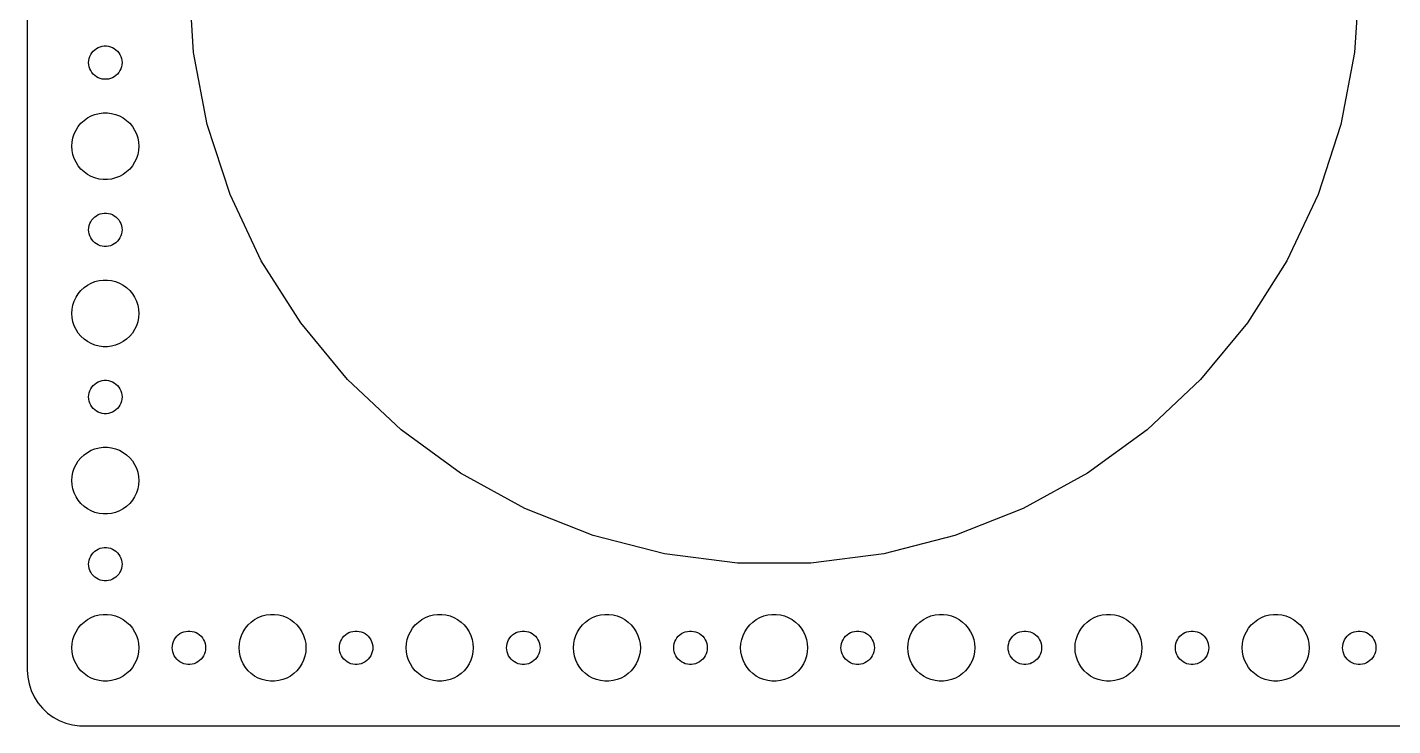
# Model space of a CAD drawing. Header units: metres. Extents: x -232 to 232, y -67 to 67.
# Drawn here: x -232 to -109.5, y -67 to -4.3 of the extents above; entities that cross this region are included whole.
import ezdxf

# ---------------------------------------------------------------- set-up
doc = ezdxf.new("R2010")
doc.units = ezdxf.units.M

msp = doc.modelspace()

# ---------------------------------------------------------------- linework, layer by layer
for p, q in [((-232, 62), (-232, -62)), ((-217.086, -6.57999), (-217.5, 0)), ((-112.5, 0), (-112.914, -6.57999)), ((-225.639, -6.14275), (-225.464, -6.07341)), ((-225.464, -6.07341), (-225.281, -6.02657)), ((-225.281, -6.02657), (-225.094, -6.00294)), ((-225.094, -6.00294), (-224.906, -6.00294)), ((-224.906, -6.00294), (-224.719, -6.02657)), ((-224.719, -6.02657), (-224.536, -6.07341)), ((-224.536, -6.07341), (-224.361, -6.14275)), ((-226.5, -7.5), (-226.488, -7.312)), ((-226.488, -7.312), (-226.453, -7.12695)), ((-226.453, -7.12695), (-226.395, -6.9478)), ((-226.395, -6.9478), (-226.314, -6.77736)), ((-226.314, -6.77736), (-226.214, -6.61832)), ((-226.214, -6.61832), (-226.093, -6.47318)), ((-226.093, -6.47318), (-225.956, -6.34422)), ((-225.956, -6.34422), (-225.804, -6.23351)), ((-225.804, -6.23351), (-225.639, -6.14275)), ((-224.361, -6.14275), (-224.196, -6.23351)), ((-224.196, -6.23351), (-224.044, -6.34422)), ((-224.044, -6.34422), (-223.907, -6.47318)), ((-223.907, -6.47318), (-223.786, -6.61832)), ((-223.786, -6.61832), (-223.686, -6.77736)), ((-223.686, -6.77736), (-223.605, -6.9478)), ((-223.605, -6.9478), (-223.547, -7.12695)), ((-223.547, -7.12695), (-223.512, -7.312)), ((-223.512, -7.312), (-223.5, -7.5)), ((-215.851, -13.0562), (-217.086, -6.57999)), ((-112.914, -6.57999), (-114.149, -13.0562)), ((-226.488, -7.68799), (-226.5, -7.5)), ((-226.453, -7.87303), (-226.488, -7.68799)), ((-226.395, -8.05219), (-226.453, -7.87303)), ((-226.314, -8.22263), (-226.395, -8.05219)), ((-226.214, -8.38167), (-226.314, -8.22263)), ((-226.093, -8.52681), (-226.214, -8.38167)), ((-225.956, -8.65576), (-226.093, -8.52681)), ((-223.907, -8.52681), (-224.044, -8.65576)), ((-223.786, -8.38167), (-223.907, -8.52681)), ((-223.686, -8.22263), (-223.786, -8.38167)), ((-223.605, -8.05219), (-223.686, -8.22263)), ((-223.547, -7.87303), (-223.605, -8.05219)), ((-223.512, -7.68799), (-223.547, -7.87303)), ((-223.5, -7.5), (-223.512, -7.68799)), ((-225.804, -8.76648), (-225.956, -8.65576)), ((-225.639, -8.85724), (-225.804, -8.76648)), ((-225.464, -8.92657), (-225.639, -8.85724)), ((-225.281, -8.97342), (-225.464, -8.92657)), ((-225.094, -8.99704), (-225.281, -8.97342)), ((-224.906, -8.99704), (-225.094, -8.99704)), ((-224.719, -8.97342), (-224.906, -8.99704)), ((-224.536, -8.92657), (-224.719, -8.97342)), ((-224.361, -8.85724), (-224.536, -8.92657)), ((-224.196, -8.76648), (-224.361, -8.85724)), ((-224.044, -8.65576), (-224.196, -8.76648)), ((-226.277, -12.2855), (-225.927, -12.1468)), ((-225.927, -12.1468), (-225.562, -12.0531)), ((-225.562, -12.0531), (-225.188, -12.0059)), ((-225.188, -12.0059), (-224.812, -12.0059)), ((-224.812, -12.0059), (-224.438, -12.0531)), ((-224.438, -12.0531), (-224.073, -12.1468)), ((-224.073, -12.1468), (-223.723, -12.2855)), ((-227.629, -13.5547), (-227.427, -13.2366)), ((-227.427, -13.2366), (-227.187, -12.9464)), ((-227.187, -12.9464), (-226.912, -12.6884)), ((-226.912, -12.6884), (-226.607, -12.467)), ((-226.607, -12.467), (-226.277, -12.2855)), ((-223.723, -12.2855), (-223.393, -12.467)), ((-223.393, -12.467), (-223.088, -12.6884)), ((-223.088, -12.6884), (-222.813, -12.9464)), ((-222.813, -12.9464), (-222.573, -13.2366)), ((-222.573, -13.2366), (-222.371, -13.5547)), ((-213.813, -19.3265), (-215.851, -13.0562)), ((-114.149, -13.0562), (-116.187, -19.3265)), ((-228, -15), (-227.976, -14.624)), ((-227.976, -14.624), (-227.906, -14.2539)), ((-227.906, -14.2539), (-227.789, -13.8956)), ((-227.789, -13.8956), (-227.629, -13.5547)), ((-222.371, -13.5547), (-222.211, -13.8956)), ((-222.211, -13.8956), (-222.094, -14.2539)), ((-222.094, -14.2539), (-222.024, -14.624)), ((-222.024, -14.624), (-222, -15)), ((-227.976, -15.376), (-228, -15)), ((-227.906, -15.7461), (-227.976, -15.376)), ((-227.789, -16.1044), (-227.906, -15.7461)), ((-222.094, -15.7461), (-222.211, -16.1044)), ((-222.024, -15.376), (-222.094, -15.7461)), ((-222, -15), (-222.024, -15.376)), ((-227.629, -16.4453), (-227.789, -16.1044)), ((-227.427, -16.7634), (-227.629, -16.4453)), ((-227.187, -17.0536), (-227.427, -16.7634)), ((-226.912, -17.3115), (-227.187, -17.0536)), ((-222.813, -17.0536), (-223.088, -17.3115)), ((-222.573, -16.7634), (-222.813, -17.0536)), ((-222.371, -16.4453), (-222.573, -16.7634)), ((-222.211, -16.1044), (-222.371, -16.4453)), ((-226.607, -17.533), (-226.912, -17.3115)), ((-226.277, -17.7145), (-226.607, -17.533)), ((-225.927, -17.8532), (-226.277, -17.7145)), ((-225.562, -17.9469), (-225.927, -17.8532)), ((-225.188, -17.9941), (-225.562, -17.9469)), ((-224.812, -17.9941), (-225.188, -17.9941)), ((-224.438, -17.9469), (-224.812, -17.9941)), ((-224.073, -17.8532), (-224.438, -17.9469)), ((-223.723, -17.7145), (-224.073, -17.8532)), ((-223.393, -17.533), (-223.723, -17.7145)), ((-223.088, -17.3115), (-223.393, -17.533)), ((-211.006, -25.2921), (-213.813, -19.3265)), ((-116.187, -19.3265), (-118.994, -25.2921)), ((-226.453, -22.127), (-226.395, -21.9478)), ((-226.395, -21.9478), (-226.314, -21.7774)), ((-226.314, -21.7774), (-226.214, -21.6183)), ((-226.214, -21.6183), (-226.093, -21.4732)), ((-226.093, -21.4732), (-225.956, -21.3442)), ((-225.956, -21.3442), (-225.804, -21.2335)), ((-225.804, -21.2335), (-225.639, -21.1427)), ((-225.639, -21.1427), (-225.464, -21.0734)), ((-225.464, -21.0734), (-225.281, -21.0266)), ((-225.281, -21.0266), (-225.094, -21.003)), ((-225.094, -21.003), (-224.906, -21.003)), ((-224.906, -21.003), (-224.719, -21.0266)), ((-224.719, -21.0266), (-224.536, -21.0734)), ((-224.536, -21.0734), (-224.361, -21.1427)), ((-224.361, -21.1427), (-224.196, -21.2335)), ((-224.196, -21.2335), (-224.044, -21.3442)), ((-224.044, -21.3442), (-223.907, -21.4732)), ((-223.907, -21.4732), (-223.786, -21.6183)), ((-223.786, -21.6183), (-223.686, -21.7774)), ((-223.686, -21.7774), (-223.605, -21.9478)), ((-223.605, -21.9478), (-223.547, -22.127)), ((-226.5, -22.5), (-226.488, -22.312)), ((-226.488, -22.688), (-226.5, -22.5)), ((-226.488, -22.312), (-226.453, -22.127)), ((-226.453, -22.873), (-226.488, -22.688)), ((-226.395, -23.0522), (-226.453, -22.873)), ((-226.314, -23.2226), (-226.395, -23.0522)), ((-226.214, -23.3817), (-226.314, -23.2226)), ((-223.686, -23.2226), (-223.786, -23.3817)), ((-223.605, -23.0522), (-223.686, -23.2226)), ((-223.547, -22.873), (-223.605, -23.0522)), ((-223.547, -22.127), (-223.512, -22.312)), ((-223.512, -22.688), (-223.547, -22.873)), ((-223.512, -22.312), (-223.5, -22.5)), ((-223.5, -22.5), (-223.512, -22.688)), ((-226.093, -23.5268), (-226.214, -23.3817)), ((-225.956, -23.6558), (-226.093, -23.5268)), ((-225.804, -23.7665), (-225.956, -23.6558)), ((-225.639, -23.8572), (-225.804, -23.7665)), ((-225.464, -23.9266), (-225.639, -23.8572)), ((-225.281, -23.9734), (-225.464, -23.9266)), ((-225.094, -23.997), (-225.281, -23.9734)), ((-224.906, -23.997), (-225.094, -23.997)), ((-224.719, -23.9734), (-224.906, -23.997)), ((-224.536, -23.9266), (-224.719, -23.9734)), ((-224.361, -23.8572), (-224.536, -23.9266)), ((-224.196, -23.7665), (-224.361, -23.8572)), ((-224.044, -23.6558), (-224.196, -23.7665)), ((-223.907, -23.5268), (-224.044, -23.6558)), ((-223.786, -23.3817), (-223.907, -23.5268)), ((-207.473, -30.8587), (-211.006, -25.2921)), ((-118.994, -25.2921), (-122.527, -30.8587)), ((-227.427, -28.2366), (-227.187, -27.9464)), ((-227.187, -27.9464), (-226.912, -27.6884)), ((-226.912, -27.6884), (-226.607, -27.467)), ((-226.607, -27.467), (-226.277, -27.2855)), ((-226.277, -27.2855), (-225.927, -27.1468)), ((-225.927, -27.1468), (-225.562, -27.0531)), ((-225.562, -27.0531), (-225.188, -27.0059)), ((-225.188, -27.0059), (-224.812, -27.0059)), ((-224.812, -27.0059), (-224.438, -27.0531)), ((-224.438, -27.0531), (-224.073, -27.1468)), ((-224.073, -27.1468), (-223.723, -27.2855)), ((-223.723, -27.2855), (-223.393, -27.467)), ((-223.393, -27.467), (-223.088, -27.6884)), ((-223.088, -27.6884), (-222.813, -27.9464)), ((-222.813, -27.9464), (-222.573, -28.2366)), ((-227.976, -29.624), (-227.906, -29.2539)), ((-227.906, -29.2539), (-227.789, -28.8956)), ((-227.789, -28.8956), (-227.629, -28.5547)), ((-227.629, -28.5547), (-227.427, -28.2366)), ((-222.573, -28.2366), (-222.371, -28.5547)), ((-222.371, -28.5547), (-222.211, -28.8956)), ((-222.211, -28.8956), (-222.094, -29.2539)), ((-222.094, -29.2539), (-222.024, -29.624)), ((-228, -30), (-227.976, -29.624)), ((-227.976, -30.376), (-228, -30)), ((-227.906, -30.7461), (-227.976, -30.376)), ((-222.024, -30.376), (-222.094, -30.7461)), ((-222.024, -29.624), (-222, -30)), ((-222, -30), (-222.024, -30.376)), ((-227.789, -31.1044), (-227.906, -30.7461)), ((-227.629, -31.4453), (-227.789, -31.1044)), ((-227.427, -31.7634), (-227.629, -31.4453)), ((-227.187, -32.0536), (-227.427, -31.7634)), ((-222.573, -31.7634), (-222.813, -32.0536)), ((-222.371, -31.4453), (-222.573, -31.7634)), ((-222.211, -31.1044), (-222.371, -31.4453)), ((-222.094, -30.7461), (-222.211, -31.1044)), ((-203.271, -35.9387), (-207.473, -30.8587)), ((-122.527, -30.8587), (-126.729, -35.9387)), ((-226.912, -32.3115), (-227.187, -32.0536)), ((-226.607, -32.533), (-226.912, -32.3115)), ((-226.277, -32.7145), (-226.607, -32.533)), ((-225.927, -32.8532), (-226.277, -32.7145)), ((-225.562, -32.9469), (-225.927, -32.8532)), ((-225.188, -32.9941), (-225.562, -32.9469)), ((-224.812, -32.9941), (-225.188, -32.9941)), ((-224.438, -32.9469), (-224.812, -32.9941)), ((-224.073, -32.8532), (-224.438, -32.9469)), ((-223.723, -32.7145), (-224.073, -32.8532)), ((-223.393, -32.533), (-223.723, -32.7145)), ((-223.088, -32.3115), (-223.393, -32.533)), ((-222.813, -32.0536), (-223.088, -32.3115)), ((-226.314, -36.7774), (-226.214, -36.6183)), ((-226.214, -36.6183), (-226.093, -36.4732)), ((-226.093, -36.4732), (-225.956, -36.3442)), ((-225.956, -36.3442), (-225.804, -36.2335)), ((-225.804, -36.2335), (-225.639, -36.1428)), ((-225.639, -36.1428), (-225.464, -36.0734)), ((-225.464, -36.0734), (-225.281, -36.0266)), ((-225.281, -36.0266), (-225.094, -36.003)), ((-225.094, -36.003), (-224.906, -36.003)), ((-224.906, -36.003), (-224.719, -36.0266)), ((-224.719, -36.0266), (-224.536, -36.0734)), ((-224.536, -36.0734), (-224.361, -36.1428)), ((-224.361, -36.1428), (-224.196, -36.2335)), ((-224.196, -36.2335), (-224.044, -36.3442)), ((-224.044, -36.3442), (-223.907, -36.4732)), ((-223.907, -36.4732), (-223.786, -36.6183)), ((-223.786, -36.6183), (-223.686, -36.7774)), ((-198.465, -40.4519), (-203.271, -35.9387)), ((-126.729, -35.9387), (-131.535, -40.4519)), ((-226.5, -37.5), (-226.488, -37.312)), ((-226.488, -37.688), (-226.5, -37.5)), ((-226.488, -37.312), (-226.453, -37.127)), ((-226.453, -37.873), (-226.488, -37.688)), ((-226.453, -37.127), (-226.395, -36.9478)), ((-226.395, -38.0522), (-226.453, -37.873)), ((-226.395, -36.9478), (-226.314, -36.7774)), ((-223.686, -36.7774), (-223.605, -36.9478)), ((-223.605, -36.9478), (-223.547, -37.127)), ((-223.547, -37.873), (-223.605, -38.0522)), ((-223.547, -37.127), (-223.512, -37.312)), ((-223.512, -37.688), (-223.547, -37.873)), ((-223.512, -37.312), (-223.5, -37.5)), ((-223.5, -37.5), (-223.512, -37.688)), ((-226.314, -38.2226), (-226.395, -38.0522)), ((-226.214, -38.3817), (-226.314, -38.2226)), ((-226.093, -38.5268), (-226.214, -38.3817)), ((-225.956, -38.6558), (-226.093, -38.5268)), ((-225.804, -38.7665), (-225.956, -38.6558)), ((-225.639, -38.8572), (-225.804, -38.7665)), ((-225.464, -38.9266), (-225.639, -38.8572)), ((-225.281, -38.9734), (-225.464, -38.9266)), ((-225.094, -38.997), (-225.281, -38.9734)), ((-224.906, -38.997), (-225.094, -38.997)), ((-224.719, -38.9734), (-224.906, -38.997)), ((-224.536, -38.9266), (-224.719, -38.9734)), ((-224.361, -38.8572), (-224.536, -38.9266)), ((-224.196, -38.7665), (-224.361, -38.8572)), ((-224.044, -38.6558), (-224.196, -38.7665)), ((-223.907, -38.5268), (-224.044, -38.6558)), ((-223.786, -38.3817), (-223.907, -38.5268)), ((-223.686, -38.2226), (-223.786, -38.3817)), ((-223.605, -38.0522), (-223.686, -38.2226)), ((-193.131, -44.3272), (-198.465, -40.4519)), ((-131.535, -40.4519), (-136.869, -44.3272)), ((-227.187, -42.9464), (-226.912, -42.6885)), ((-226.912, -42.6885), (-226.607, -42.467)), ((-226.607, -42.467), (-226.277, -42.2855)), ((-226.277, -42.2855), (-225.927, -42.1468)), ((-225.927, -42.1468), (-225.562, -42.0531)), ((-225.562, -42.0531), (-225.188, -42.0059)), ((-225.188, -42.0059), (-224.812, -42.0059)), ((-224.812, -42.0059), (-224.438, -42.0531)), ((-224.438, -42.0531), (-224.073, -42.1468)), ((-224.073, -42.1468), (-223.723, -42.2855)), ((-223.723, -42.2855), (-223.393, -42.467)), ((-223.393, -42.467), (-223.088, -42.6885)), ((-223.088, -42.6885), (-222.813, -42.9464)), ((-227.906, -44.2539), (-227.789, -43.8956)), ((-227.789, -43.8956), (-227.629, -43.5547)), ((-227.629, -43.5547), (-227.427, -43.2366)), ((-227.427, -43.2366), (-227.187, -42.9464)), ((-222.813, -42.9464), (-222.573, -43.2366)), ((-222.573, -43.2366), (-222.371, -43.5547)), ((-222.371, -43.5547), (-222.211, -43.8956)), ((-222.211, -43.8956), (-222.094, -44.2539)), ((-228, -45), (-227.976, -44.624)), ((-227.976, -45.376), (-228, -45)), ((-227.976, -44.624), (-227.906, -44.2539)), ((-222.094, -44.2539), (-222.024, -44.624)), ((-222.024, -44.624), (-222, -45)), ((-222, -45), (-222.024, -45.376)), ((-187.353, -47.5034), (-193.131, -44.3272)), ((-136.869, -44.3272), (-142.647, -47.5034)), ((-227.906, -45.7461), (-227.976, -45.376)), ((-227.789, -46.1044), (-227.906, -45.7461)), ((-227.629, -46.4453), (-227.789, -46.1044)), ((-227.427, -46.7634), (-227.629, -46.4453)), ((-222.371, -46.4453), (-222.573, -46.7634)), ((-222.211, -46.1044), (-222.371, -46.4453)), ((-222.094, -45.7461), (-222.211, -46.1044)), ((-222.024, -45.376), (-222.094, -45.7461)), ((-227.187, -47.0536), (-227.427, -46.7634)), ((-226.912, -47.3115), (-227.187, -47.0536)), ((-226.607, -47.533), (-226.912, -47.3115)), ((-226.277, -47.7145), (-226.607, -47.533)), ((-225.927, -47.8532), (-226.277, -47.7145)), ((-223.723, -47.7145), (-224.073, -47.8532)), ((-223.393, -47.533), (-223.723, -47.7145)), ((-223.088, -47.3115), (-223.393, -47.533)), ((-222.813, -47.0536), (-223.088, -47.3115)), ((-222.573, -46.7634), (-222.813, -47.0536)), ((-181.223, -49.9305), (-187.353, -47.5034)), ((-142.647, -47.5034), (-148.777, -49.9305)), ((-225.562, -47.9469), (-225.927, -47.8532)), ((-225.188, -47.9941), (-225.562, -47.9469)), ((-224.812, -47.9941), (-225.188, -47.9941)), ((-224.438, -47.9469), (-224.812, -47.9941)), ((-224.073, -47.8532), (-224.438, -47.9469)), ((-174.838, -51.5701), (-181.223, -49.9305)), ((-148.777, -49.9305), (-155.162, -51.5701)), ((-226.093, -51.4732), (-225.956, -51.3442)), ((-225.956, -51.3442), (-225.804, -51.2335)), ((-225.804, -51.2335), (-225.639, -51.1428)), ((-225.639, -51.1428), (-225.464, -51.0734)), ((-225.464, -51.0734), (-225.281, -51.0266)), ((-225.281, -51.0266), (-225.094, -51.003)), ((-225.094, -51.003), (-224.906, -51.003)), ((-224.906, -51.003), (-224.719, -51.0266)), ((-224.719, -51.0266), (-224.536, -51.0734)), ((-224.536, -51.0734), (-224.361, -51.1428)), ((-224.361, -51.1428), (-224.196, -51.2335)), ((-224.196, -51.2335), (-224.044, -51.3442)), ((-224.044, -51.3442), (-223.907, -51.4732)), ((-226.5, -52.5), (-226.488, -52.312)), ((-226.488, -52.688), (-226.5, -52.5)), ((-226.488, -52.312), (-226.453, -52.127)), ((-226.453, -52.127), (-226.395, -51.9478)), ((-226.395, -51.9478), (-226.314, -51.7774)), ((-226.314, -51.7774), (-226.214, -51.6183)), ((-226.214, -51.6183), (-226.093, -51.4732)), ((-223.907, -51.4732), (-223.786, -51.6183)), ((-223.786, -51.6183), (-223.686, -51.7774)), ((-223.686, -51.7774), (-223.605, -51.9478)), ((-223.605, -51.9478), (-223.547, -52.127)), ((-223.547, -52.127), (-223.512, -52.312)), ((-223.512, -52.312), (-223.5, -52.5)), ((-223.5, -52.5), (-223.512, -52.688)), ((-168.297, -52.3964), (-174.838, -51.5701)), ((-161.703, -52.3964), (-168.297, -52.3964)), ((-155.162, -51.5701), (-161.703, -52.3964)), ((-226.453, -52.873), (-226.488, -52.688)), ((-226.395, -53.0522), (-226.453, -52.873)), ((-226.314, -53.2226), (-226.395, -53.0522)), ((-226.214, -53.3817), (-226.314, -53.2226)), ((-226.093, -53.5268), (-226.214, -53.3817)), ((-225.956, -53.6558), (-226.093, -53.5268)), ((-225.804, -53.7665), (-225.956, -53.6558)), ((-225.639, -53.8572), (-225.804, -53.7665)), ((-225.464, -53.9266), (-225.639, -53.8572)), ((-224.361, -53.8572), (-224.536, -53.9266)), ((-224.196, -53.7665), (-224.361, -53.8572)), ((-224.044, -53.6558), (-224.196, -53.7665)), ((-223.907, -53.5268), (-224.044, -53.6558)), ((-223.786, -53.3817), (-223.907, -53.5268)), ((-223.686, -53.2226), (-223.786, -53.3817)), ((-223.605, -53.0522), (-223.686, -53.2226)), ((-223.547, -52.873), (-223.605, -53.0522)), ((-223.512, -52.688), (-223.547, -52.873)), ((-225.281, -53.9734), (-225.464, -53.9266)), ((-225.094, -53.997), (-225.281, -53.9734)), ((-224.906, -53.997), (-225.094, -53.997)), ((-224.719, -53.9734), (-224.906, -53.997)), ((-224.536, -53.9266), (-224.719, -53.9734)), ((-226.912, -57.6885), (-226.607, -57.467)), ((-226.607, -57.467), (-226.277, -57.2855)), ((-226.277, -57.2855), (-225.927, -57.1468)), ((-225.927, -57.1468), (-225.562, -57.0531)), ((-225.562, -57.0531), (-225.188, -57.0059)), ((-225.188, -57.0059), (-224.812, -57.0059)), ((-224.812, -57.0059), (-224.438, -57.0531)), ((-224.438, -57.0531), (-224.073, -57.1468)), ((-224.073, -57.1468), (-223.723, -57.2855)), ((-223.723, -57.2855), (-223.393, -57.467)), ((-223.393, -57.467), (-223.088, -57.6885)), ((-211.912, -57.6885), (-211.607, -57.467)), ((-211.607, -57.467), (-211.277, -57.2855)), ((-211.277, -57.2855), (-210.927, -57.1468)), ((-210.927, -57.1468), (-210.562, -57.0531)), ((-210.562, -57.0531), (-210.188, -57.0059)), ((-210.188, -57.0059), (-209.812, -57.0059)), ((-209.812, -57.0059), (-209.438, -57.0531)), ((-209.438, -57.0531), (-209.073, -57.1468)), ((-209.073, -57.1468), (-208.723, -57.2855)), ((-208.723, -57.2855), (-208.393, -57.467)), ((-208.393, -57.467), (-208.088, -57.6885)), ((-196.912, -57.6885), (-196.607, -57.467)), ((-196.607, -57.467), (-196.277, -57.2855)), ((-196.277, -57.2855), (-195.927, -57.1468)), ((-195.927, -57.1468), (-195.562, -57.0531)), ((-195.562, -57.0531), (-195.188, -57.0059)), ((-195.188, -57.0059), (-194.812, -57.0059)), ((-194.812, -57.0059), (-194.438, -57.0531)), ((-194.438, -57.0531), (-194.073, -57.1468)), ((-194.073, -57.1468), (-193.723, -57.2855)), ((-193.723, -57.2855), (-193.393, -57.467)), ((-193.393, -57.467), (-193.088, -57.6885)), ((-181.912, -57.6885), (-181.607, -57.467)), ((-181.607, -57.467), (-181.277, -57.2855)), ((-181.277, -57.2855), (-180.927, -57.1468)), ((-180.927, -57.1468), (-180.562, -57.0531)), ((-180.562, -57.0531), (-180.188, -57.0059)), ((-180.188, -57.0059), (-179.812, -57.0059)), ((-179.812, -57.0059), (-179.438, -57.0531)), ((-179.438, -57.0531), (-179.073, -57.1468)), ((-179.073, -57.1468), (-178.723, -57.2855)), ((-178.723, -57.2855), (-178.393, -57.467)), ((-178.393, -57.467), (-178.088, -57.6885)), ((-166.912, -57.6885), (-166.607, -57.467)), ((-166.607, -57.467), (-166.277, -57.2855)), ((-166.277, -57.2855), (-165.927, -57.1468)), ((-165.927, -57.1468), (-165.562, -57.0531)), ((-165.562, -57.0531), (-165.188, -57.0059)), ((-165.188, -57.0059), (-164.812, -57.0059)), ((-164.812, -57.0059), (-164.438, -57.0531)), ((-164.438, -57.0531), (-164.073, -57.1468)), ((-164.073, -57.1468), (-163.723, -57.2855)), ((-163.723, -57.2855), (-163.393, -57.467)), ((-163.393, -57.467), (-163.088, -57.6885)), ((-151.912, -57.6885), (-151.607, -57.467)), ((-151.607, -57.467), (-151.277, -57.2855)), ((-151.277, -57.2855), (-150.927, -57.1468)), ((-150.927, -57.1468), (-150.562, -57.0531)), ((-150.562, -57.0531), (-150.188, -57.0059)), ((-150.188, -57.0059), (-149.812, -57.0059)), ((-149.812, -57.0059), (-149.438, -57.0531)), ((-149.438, -57.0531), (-149.073, -57.1468)), ((-149.073, -57.1468), (-148.723, -57.2855)), ((-148.723, -57.2855), (-148.393, -57.467)), ((-148.393, -57.467), (-148.088, -57.6885)), ((-136.912, -57.6885), (-136.607, -57.467)), ((-136.607, -57.467), (-136.277, -57.2855)), ((-136.277, -57.2855), (-135.927, -57.1468)), ((-135.927, -57.1468), (-135.562, -57.0531)), ((-135.562, -57.0531), (-135.188, -57.0059)), ((-135.188, -57.0059), (-134.812, -57.0059)), ((-134.812, -57.0059), (-134.438, -57.0531)), ((-134.438, -57.0531), (-134.073, -57.1468)), ((-134.073, -57.1468), (-133.723, -57.2855)), ((-133.723, -57.2855), (-133.393, -57.467)), ((-133.393, -57.467), (-133.088, -57.6885)), ((-121.912, -57.6885), (-121.607, -57.467)), ((-121.607, -57.467), (-121.277, -57.2855)), ((-121.277, -57.2855), (-120.927, -57.1468)), ((-120.927, -57.1468), (-120.562, -57.0531)), ((-120.562, -57.0531), (-120.188, -57.0059)), ((-120.188, -57.0059), (-119.812, -57.0059)), ((-119.812, -57.0059), (-119.438, -57.0531)), ((-119.438, -57.0531), (-119.073, -57.1468)), ((-119.073, -57.1468), (-118.723, -57.2855)), ((-118.723, -57.2855), (-118.393, -57.467)), ((-118.393, -57.467), (-118.088, -57.6885)), ((-227.789, -58.8956), (-227.629, -58.5547)), ((-227.629, -58.5547), (-227.427, -58.2366)), ((-227.427, -58.2366), (-227.187, -57.9464)), ((-227.187, -57.9464), (-226.912, -57.6885)), ((-223.088, -57.6885), (-222.813, -57.9464)), ((-222.813, -57.9464), (-222.573, -58.2366)), ((-222.573, -58.2366), (-222.371, -58.5547)), ((-222.371, -58.5547), (-222.211, -58.8956)), ((-218.456, -58.8442), (-218.304, -58.7335)), ((-218.304, -58.7335), (-218.139, -58.6428)), ((-218.139, -58.6428), (-217.964, -58.5734)), ((-217.964, -58.5734), (-217.781, -58.5266)), ((-217.781, -58.5266), (-217.594, -58.503)), ((-217.594, -58.503), (-217.406, -58.503)), ((-217.406, -58.503), (-217.219, -58.5266)), ((-217.219, -58.5266), (-217.036, -58.5734)), ((-217.036, -58.5734), (-216.861, -58.6428)), ((-216.861, -58.6428), (-216.696, -58.7335)), ((-216.696, -58.7335), (-216.544, -58.8442)), ((-212.789, -58.8956), (-212.629, -58.5547)), ((-212.629, -58.5547), (-212.427, -58.2366)), ((-212.427, -58.2366), (-212.187, -57.9464)), ((-212.187, -57.9464), (-211.912, -57.6885)), ((-208.088, -57.6885), (-207.813, -57.9464)), ((-207.813, -57.9464), (-207.573, -58.2366)), ((-207.573, -58.2366), (-207.371, -58.5547)), ((-207.371, -58.5547), (-207.211, -58.8956)), ((-203.456, -58.8442), (-203.304, -58.7335)), ((-203.304, -58.7335), (-203.139, -58.6428)), ((-203.139, -58.6428), (-202.964, -58.5734)), ((-202.964, -58.5734), (-202.781, -58.5266)), ((-202.781, -58.5266), (-202.594, -58.503)), ((-202.594, -58.503), (-202.406, -58.503)), ((-202.406, -58.503), (-202.219, -58.5266)), ((-202.219, -58.5266), (-202.036, -58.5734)), ((-202.036, -58.5734), (-201.861, -58.6428)), ((-201.861, -58.6428), (-201.696, -58.7335)), ((-201.696, -58.7335), (-201.544, -58.8442)), ((-197.789, -58.8956), (-197.629, -58.5547)), ((-197.629, -58.5547), (-197.427, -58.2366)), ((-197.427, -58.2366), (-197.187, -57.9464)), ((-197.187, -57.9464), (-196.912, -57.6885)), ((-193.088, -57.6885), (-192.813, -57.9464)), ((-192.813, -57.9464), (-192.573, -58.2366)), ((-192.573, -58.2366), (-192.371, -58.5547)), ((-192.371, -58.5547), (-192.211, -58.8956)), ((-188.456, -58.8442), (-188.304, -58.7335)), ((-188.304, -58.7335), (-188.139, -58.6428)), ((-188.139, -58.6428), (-187.964, -58.5734)), ((-187.964, -58.5734), (-187.781, -58.5266)), ((-187.781, -58.5266), (-187.594, -58.503)), ((-187.594, -58.503), (-187.406, -58.503)), ((-187.406, -58.503), (-187.219, -58.5266)), ((-187.219, -58.5266), (-187.036, -58.5734)), ((-187.036, -58.5734), (-186.861, -58.6428)), ((-186.861, -58.6428), (-186.696, -58.7335)), ((-186.696, -58.7335), (-186.544, -58.8442)), ((-182.789, -58.8956), (-182.629, -58.5547)), ((-182.629, -58.5547), (-182.427, -58.2366)), ((-182.427, -58.2366), (-182.187, -57.9464)), ((-182.187, -57.9464), (-181.912, -57.6885)), ((-178.088, -57.6885), (-177.813, -57.9464)), ((-177.813, -57.9464), (-177.573, -58.2366)), ((-177.573, -58.2366), (-177.371, -58.5547)), ((-177.371, -58.5547), (-177.211, -58.8956)), ((-173.456, -58.8442), (-173.304, -58.7335)), ((-173.304, -58.7335), (-173.139, -58.6428)), ((-173.139, -58.6428), (-172.964, -58.5734)), ((-172.964, -58.5734), (-172.781, -58.5266)), ((-172.781, -58.5266), (-172.594, -58.503)), ((-172.594, -58.503), (-172.406, -58.503)), ((-172.406, -58.503), (-172.219, -58.5266)), ((-172.219, -58.5266), (-172.036, -58.5734)), ((-172.036, -58.5734), (-171.861, -58.6428)), ((-171.861, -58.6428), (-171.696, -58.7335)), ((-171.696, -58.7335), (-171.544, -58.8442)), ((-167.789, -58.8956), (-167.629, -58.5547)), ((-167.629, -58.5547), (-167.427, -58.2366)), ((-167.427, -58.2366), (-167.187, -57.9464)), ((-167.187, -57.9464), (-166.912, -57.6885)), ((-163.088, -57.6885), (-162.813, -57.9464)), ((-162.813, -57.9464), (-162.573, -58.2366)), ((-162.573, -58.2366), (-162.371, -58.5547)), ((-162.371, -58.5547), (-162.211, -58.8956)), ((-158.456, -58.8442), (-158.304, -58.7335)), ((-158.304, -58.7335), (-158.139, -58.6428)), ((-158.139, -58.6428), (-157.964, -58.5734)), ((-157.964, -58.5734), (-157.781, -58.5266)), ((-157.781, -58.5266), (-157.594, -58.503)), ((-157.594, -58.503), (-157.406, -58.503)), ((-157.406, -58.503), (-157.219, -58.5266)), ((-157.219, -58.5266), (-157.036, -58.5734)), ((-157.036, -58.5734), (-156.861, -58.6428)), ((-156.861, -58.6428), (-156.696, -58.7335)), ((-156.696, -58.7335), (-156.544, -58.8442)), ((-152.789, -58.8956), (-152.629, -58.5547)), ((-152.629, -58.5547), (-152.427, -58.2366)), ((-152.427, -58.2366), (-152.187, -57.9464)), ((-152.187, -57.9464), (-151.912, -57.6885)), ((-148.088, -57.6885), (-147.813, -57.9464)), ((-147.813, -57.9464), (-147.573, -58.2366)), ((-147.573, -58.2366), (-147.371, -58.5547)), ((-147.371, -58.5547), (-147.211, -58.8956)), ((-143.456, -58.8442), (-143.304, -58.7335)), ((-143.304, -58.7335), (-143.139, -58.6428)), ((-143.139, -58.6428), (-142.964, -58.5734)), ((-142.964, -58.5734), (-142.781, -58.5266)), ((-142.781, -58.5266), (-142.594, -58.503)), ((-142.594, -58.503), (-142.406, -58.503)), ((-142.406, -58.503), (-142.219, -58.5266)), ((-142.219, -58.5266), (-142.036, -58.5734)), ((-142.036, -58.5734), (-141.861, -58.6428)), ((-141.861, -58.6428), (-141.696, -58.7335)), ((-141.696, -58.7335), (-141.544, -58.8442)), ((-137.789, -58.8956), (-137.629, -58.5547)), ((-137.629, -58.5547), (-137.427, -58.2366)), ((-137.427, -58.2366), (-137.187, -57.9464)), ((-137.187, -57.9464), (-136.912, -57.6885)), ((-133.088, -57.6885), (-132.813, -57.9464)), ((-132.813, -57.9464), (-132.573, -58.2366)), ((-132.573, -58.2366), (-132.371, -58.5547)), ((-132.371, -58.5547), (-132.211, -58.8956)), ((-128.456, -58.8442), (-128.304, -58.7335)), ((-128.304, -58.7335), (-128.139, -58.6428)), ((-128.139, -58.6428), (-127.964, -58.5734)), ((-127.964, -58.5734), (-127.781, -58.5266)), ((-127.781, -58.5266), (-127.594, -58.503)), ((-127.594, -58.503), (-127.406, -58.503)), ((-127.406, -58.503), (-127.219, -58.5266)), ((-127.219, -58.5266), (-127.036, -58.5734)), ((-127.036, -58.5734), (-126.861, -58.6428)), ((-126.861, -58.6428), (-126.696, -58.7335)), ((-126.696, -58.7335), (-126.544, -58.8442)), ((-122.789, -58.8956), (-122.629, -58.5547)), ((-122.629, -58.5547), (-122.427, -58.2366)), ((-122.427, -58.2366), (-122.187, -57.9464)), ((-122.187, -57.9464), (-121.912, -57.6885)), ((-118.088, -57.6885), (-117.813, -57.9464)), ((-117.813, -57.9464), (-117.573, -58.2366)), ((-117.573, -58.2366), (-117.371, -58.5547)), ((-117.371, -58.5547), (-117.211, -58.8956)), ((-113.456, -58.8442), (-113.304, -58.7335)), ((-113.304, -58.7335), (-113.139, -58.6428)), ((-113.139, -58.6428), (-112.964, -58.5734)), ((-112.964, -58.5734), (-112.781, -58.5266)), ((-112.781, -58.5266), (-112.594, -58.503)), ((-112.594, -58.503), (-112.406, -58.503)), ((-112.406, -58.503), (-112.219, -58.5266)), ((-112.219, -58.5266), (-112.036, -58.5734)), ((-112.036, -58.5734), (-111.861, -58.6428)), ((-111.861, -58.6428), (-111.696, -58.7335)), ((-111.696, -58.7335), (-111.544, -58.8442)), ((-228, -60), (-227.976, -59.624)), ((-227.976, -60.376), (-228, -60)), ((-227.976, -59.624), (-227.906, -59.2539)), ((-227.906, -59.2539), (-227.789, -58.8956)), ((-222.211, -58.8956), (-222.094, -59.2539)), ((-222.094, -59.2539), (-222.024, -59.624)), ((-222.024, -59.624), (-222, -60)), ((-222, -60), (-222.024, -60.376)), ((-219, -60), (-218.988, -59.812)), ((-218.988, -60.188), (-219, -60)), ((-218.988, -59.812), (-218.953, -59.627)), ((-218.953, -59.627), (-218.895, -59.4478)), ((-218.895, -59.4478), (-218.814, -59.2774)), ((-218.814, -59.2774), (-218.714, -59.1183)), ((-218.714, -59.1183), (-218.593, -58.9732)), ((-218.593, -58.9732), (-218.456, -58.8442)), ((-216.544, -58.8442), (-216.407, -58.9732)), ((-216.407, -58.9732), (-216.286, -59.1183)), ((-216.286, -59.1183), (-216.186, -59.2774)), ((-216.186, -59.2774), (-216.105, -59.4478)), ((-216.105, -59.4478), (-216.047, -59.627)), ((-216.047, -59.627), (-216.012, -59.812)), ((-216.012, -59.812), (-216, -60)), ((-216, -60), (-216.012, -60.188)), ((-213, -60), (-212.976, -59.624)), ((-212.976, -60.376), (-213, -60)), ((-212.976, -59.624), (-212.906, -59.2539)), ((-212.906, -59.2539), (-212.789, -58.8956)), ((-207.211, -58.8956), (-207.094, -59.2539)), ((-207.094, -59.2539), (-207.024, -59.624)), ((-207.024, -59.624), (-207, -60)), ((-207, -60), (-207.024, -60.376)), ((-204, -60), (-203.988, -59.812)), ((-203.988, -60.188), (-204, -60)), ((-203.988, -59.812), (-203.953, -59.627)), ((-203.953, -59.627), (-203.895, -59.4478)), ((-203.895, -59.4478), (-203.814, -59.2774)), ((-203.814, -59.2774), (-203.714, -59.1183)), ((-203.714, -59.1183), (-203.593, -58.9732)), ((-203.593, -58.9732), (-203.456, -58.8442)), ((-201.544, -58.8442), (-201.407, -58.9732)), ((-201.407, -58.9732), (-201.286, -59.1183)), ((-201.286, -59.1183), (-201.186, -59.2774)), ((-201.186, -59.2774), (-201.105, -59.4478)), ((-201.105, -59.4478), (-201.047, -59.627)), ((-201.047, -59.627), (-201.012, -59.812)), ((-201.012, -59.812), (-201, -60)), ((-201, -60), (-201.012, -60.188)), ((-198, -60), (-197.976, -59.624)), ((-197.976, -60.376), (-198, -60)), ((-197.976, -59.624), (-197.906, -59.2539)), ((-197.906, -59.2539), (-197.789, -58.8956)), ((-192.211, -58.8956), (-192.094, -59.2539)), ((-192.094, -59.2539), (-192.024, -59.624)), ((-192.024, -59.624), (-192, -60)), ((-192, -60), (-192.024, -60.376)), ((-189, -60), (-188.988, -59.812)), ((-188.988, -60.188), (-189, -60)), ((-188.988, -59.812), (-188.953, -59.627)), ((-188.953, -59.627), (-188.895, -59.4478)), ((-188.895, -59.4478), (-188.814, -59.2774)), ((-188.814, -59.2774), (-188.714, -59.1183)), ((-188.714, -59.1183), (-188.593, -58.9732)), ((-188.593, -58.9732), (-188.456, -58.8442)), ((-186.544, -58.8442), (-186.407, -58.9732)), ((-186.407, -58.9732), (-186.286, -59.1183)), ((-186.286, -59.1183), (-186.186, -59.2774)), ((-186.186, -59.2774), (-186.105, -59.4478)), ((-186.105, -59.4478), (-186.047, -59.627)), ((-186.047, -59.627), (-186.012, -59.812)), ((-186.012, -59.812), (-186, -60)), ((-186, -60), (-186.012, -60.188)), ((-183, -60), (-182.976, -59.624)), ((-182.976, -60.376), (-183, -60)), ((-182.976, -59.624), (-182.906, -59.2539)), ((-182.906, -59.2539), (-182.789, -58.8956)), ((-177.211, -58.8956), (-177.094, -59.2539)), ((-177.094, -59.2539), (-177.024, -59.624)), ((-177.024, -59.624), (-177, -60)), ((-177, -60), (-177.024, -60.376)), ((-174, -60), (-173.988, -59.812)), ((-173.988, -60.188), (-174, -60)), ((-173.988, -59.812), (-173.953, -59.627)), ((-173.953, -59.627), (-173.895, -59.4478)), ((-173.895, -59.4478), (-173.814, -59.2774)), ((-173.814, -59.2774), (-173.714, -59.1183)), ((-173.714, -59.1183), (-173.593, -58.9732)), ((-173.593, -58.9732), (-173.456, -58.8442)), ((-171.544, -58.8442), (-171.407, -58.9732)), ((-171.407, -58.9732), (-171.286, -59.1183)), ((-171.286, -59.1183), (-171.186, -59.2774)), ((-171.186, -59.2774), (-171.105, -59.4478)), ((-171.105, -59.4478), (-171.047, -59.627)), ((-171.047, -59.627), (-171.012, -59.812)), ((-171.012, -59.812), (-171, -60)), ((-171, -60), (-171.012, -60.188)), ((-168, -60), (-167.976, -59.624)), ((-167.976, -60.376), (-168, -60)), ((-167.976, -59.624), (-167.906, -59.2539)), ((-167.906, -59.2539), (-167.789, -58.8956)), ((-162.211, -58.8956), (-162.094, -59.2539)), ((-162.094, -59.2539), (-162.024, -59.624)), ((-162.024, -59.624), (-162, -60)), ((-162, -60), (-162.024, -60.376)), ((-159, -60), (-158.988, -59.812)), ((-158.988, -60.188), (-159, -60)), ((-158.988, -59.812), (-158.953, -59.627)), ((-158.953, -59.627), (-158.895, -59.4478)), ((-158.895, -59.4478), (-158.814, -59.2774)), ((-158.814, -59.2774), (-158.714, -59.1183)), ((-158.714, -59.1183), (-158.593, -58.9732)), ((-158.593, -58.9732), (-158.456, -58.8442)), ((-156.544, -58.8442), (-156.407, -58.9732)), ((-156.407, -58.9732), (-156.286, -59.1183)), ((-156.286, -59.1183), (-156.186, -59.2774)), ((-156.186, -59.2774), (-156.105, -59.4478)), ((-156.105, -59.4478), (-156.047, -59.627)), ((-156.047, -59.627), (-156.012, -59.812)), ((-156.012, -59.812), (-156, -60)), ((-156, -60), (-156.012, -60.188)), ((-153, -60), (-152.976, -59.624)), ((-152.976, -60.376), (-153, -60)), ((-152.976, -59.624), (-152.906, -59.2539)), ((-152.906, -59.2539), (-152.789, -58.8956)), ((-147.211, -58.8956), (-147.094, -59.2539)), ((-147.094, -59.2539), (-147.024, -59.624)), ((-147.024, -59.624), (-147, -60)), ((-147, -60), (-147.024, -60.376)), ((-144, -60), (-143.988, -59.812)), ((-143.988, -60.188), (-144, -60)), ((-143.988, -59.812), (-143.953, -59.627)), ((-143.953, -59.627), (-143.895, -59.4478)), ((-143.895, -59.4478), (-143.814, -59.2774)), ((-143.814, -59.2774), (-143.714, -59.1183)), ((-143.714, -59.1183), (-143.593, -58.9732)), ((-143.593, -58.9732), (-143.456, -58.8442)), ((-141.544, -58.8442), (-141.407, -58.9732)), ((-141.407, -58.9732), (-141.286, -59.1183)), ((-141.286, -59.1183), (-141.186, -59.2774)), ((-141.186, -59.2774), (-141.105, -59.4478)), ((-141.105, -59.4478), (-141.047, -59.627)), ((-141.047, -59.627), (-141.012, -59.812)), ((-141.012, -59.812), (-141, -60)), ((-141, -60), (-141.012, -60.188)), ((-138, -60), (-137.976, -59.624)), ((-137.976, -60.376), (-138, -60)), ((-137.976, -59.624), (-137.906, -59.2539)), ((-137.906, -59.2539), (-137.789, -58.8956)), ((-132.211, -58.8956), (-132.094, -59.2539)), ((-132.094, -59.2539), (-132.024, -59.624)), ((-132.024, -59.624), (-132, -60)), ((-132, -60), (-132.024, -60.376)), ((-129, -60), (-128.988, -59.812)), ((-128.988, -60.188), (-129, -60)), ((-128.988, -59.812), (-128.953, -59.627)), ((-128.953, -59.627), (-128.895, -59.4478)), ((-128.895, -59.4478), (-128.814, -59.2774)), ((-128.814, -59.2774), (-128.714, -59.1183)), ((-128.714, -59.1183), (-128.593, -58.9732)), ((-128.593, -58.9732), (-128.456, -58.8442)), ((-126.544, -58.8442), (-126.407, -58.9732)), ((-126.407, -58.9732), (-126.286, -59.1183)), ((-126.286, -59.1183), (-126.186, -59.2774)), ((-126.186, -59.2774), (-126.105, -59.4478)), ((-126.105, -59.4478), (-126.047, -59.627)), ((-126.047, -59.627), (-126.012, -59.812)), ((-126.012, -59.812), (-126, -60)), ((-126, -60), (-126.012, -60.188)), ((-123, -60), (-122.976, -59.624)), ((-122.976, -60.376), (-123, -60)), ((-122.976, -59.624), (-122.906, -59.2539)), ((-122.906, -59.2539), (-122.789, -58.8956)), ((-117.211, -58.8956), (-117.094, -59.2539)), ((-117.094, -59.2539), (-117.024, -59.624)), ((-117.024, -59.624), (-117, -60)), ((-117, -60), (-117.024, -60.376)), ((-114, -60), (-113.988, -59.812)), ((-113.988, -60.188), (-114, -60)), ((-113.988, -59.812), (-113.953, -59.627)), ((-113.953, -59.627), (-113.895, -59.4478)), ((-113.895, -59.4478), (-113.814, -59.2774)), ((-113.814, -59.2774), (-113.714, -59.1183)), ((-113.714, -59.1183), (-113.593, -58.9732)), ((-113.593, -58.9732), (-113.456, -58.8442)), ((-111.544, -58.8442), (-111.407, -58.9732)), ((-111.407, -58.9732), (-111.286, -59.1183)), ((-111.286, -59.1183), (-111.186, -59.2774)), ((-111.186, -59.2774), (-111.105, -59.4478)), ((-111.105, -59.4478), (-111.047, -59.627)), ((-111.047, -59.627), (-111.012, -59.812)), ((-111.012, -59.812), (-111, -60)), ((-111, -60), (-111.012, -60.188)), ((-227.906, -60.7461), (-227.976, -60.376)), ((-227.789, -61.1044), (-227.906, -60.7461)), ((-227.629, -61.4453), (-227.789, -61.1044)), ((-222.211, -61.1044), (-222.371, -61.4453)), ((-222.094, -60.7461), (-222.211, -61.1044)), ((-222.024, -60.376), (-222.094, -60.7461)), ((-218.953, -60.373), (-218.988, -60.188)), ((-218.895, -60.5522), (-218.953, -60.373)), ((-218.814, -60.7226), (-218.895, -60.5522)), ((-218.714, -60.8817), (-218.814, -60.7226)), ((-218.593, -61.0268), (-218.714, -60.8817)), ((-218.456, -61.1558), (-218.593, -61.0268)), ((-218.304, -61.2665), (-218.456, -61.1558)), ((-216.544, -61.1558), (-216.696, -61.2665)), ((-216.407, -61.0268), (-216.544, -61.1558)), ((-216.286, -60.8817), (-216.407, -61.0268)), ((-216.186, -60.7226), (-216.286, -60.8817)), ((-216.105, -60.5522), (-216.186, -60.7226)), ((-216.047, -60.373), (-216.105, -60.5522)), ((-216.012, -60.188), (-216.047, -60.373)), ((-212.906, -60.7461), (-212.976, -60.376)), ((-212.789, -61.1044), (-212.906, -60.7461)), ((-212.629, -61.4453), (-212.789, -61.1044)), ((-207.211, -61.1044), (-207.371, -61.4453)), ((-207.094, -60.7461), (-207.211, -61.1044)), ((-207.024, -60.376), (-207.094, -60.7461)), ((-203.953, -60.373), (-203.988, -60.188)), ((-203.895, -60.5522), (-203.953, -60.373)), ((-203.814, -60.7226), (-203.895, -60.5522)), ((-203.714, -60.8817), (-203.814, -60.7226)), ((-203.593, -61.0268), (-203.714, -60.8817)), ((-203.456, -61.1558), (-203.593, -61.0268)), ((-203.304, -61.2665), (-203.456, -61.1558)), ((-201.544, -61.1558), (-201.696, -61.2665)), ((-201.407, -61.0268), (-201.544, -61.1558)), ((-201.286, -60.8817), (-201.407, -61.0268)), ((-201.186, -60.7226), (-201.286, -60.8817)), ((-201.105, -60.5522), (-201.186, -60.7226)), ((-201.047, -60.373), (-201.105, -60.5522)), ((-201.012, -60.188), (-201.047, -60.373)), ((-197.906, -60.7461), (-197.976, -60.376)), ((-197.789, -61.1044), (-197.906, -60.7461)), ((-197.629, -61.4453), (-197.789, -61.1044)), ((-192.211, -61.1044), (-192.371, -61.4453)), ((-192.094, -60.7461), (-192.211, -61.1044)), ((-192.024, -60.376), (-192.094, -60.7461)), ((-188.953, -60.373), (-188.988, -60.188)), ((-188.895, -60.5522), (-188.953, -60.373)), ((-188.814, -60.7226), (-188.895, -60.5522)), ((-188.714, -60.8817), (-188.814, -60.7226)), ((-188.593, -61.0268), (-188.714, -60.8817)), ((-188.456, -61.1558), (-188.593, -61.0268)), ((-188.304, -61.2665), (-188.456, -61.1558)), ((-186.544, -61.1558), (-186.696, -61.2665)), ((-186.407, -61.0268), (-186.544, -61.1558)), ((-186.286, -60.8817), (-186.407, -61.0268)), ((-186.186, -60.7226), (-186.286, -60.8817)), ((-186.105, -60.5522), (-186.186, -60.7226)), ((-186.047, -60.373), (-186.105, -60.5522)), ((-186.012, -60.188), (-186.047, -60.373)), ((-182.906, -60.7461), (-182.976, -60.376)), ((-182.789, -61.1044), (-182.906, -60.7461)), ((-182.629, -61.4453), (-182.789, -61.1044)), ((-177.211, -61.1044), (-177.371, -61.4453)), ((-177.094, -60.7461), (-177.211, -61.1044)), ((-177.024, -60.376), (-177.094, -60.7461)), ((-173.953, -60.373), (-173.988, -60.188)), ((-173.895, -60.5522), (-173.953, -60.373)), ((-173.814, -60.7226), (-173.895, -60.5522)), ((-173.714, -60.8817), (-173.814, -60.7226)), ((-173.593, -61.0268), (-173.714, -60.8817)), ((-173.456, -61.1558), (-173.593, -61.0268)), ((-173.304, -61.2665), (-173.456, -61.1558)), ((-171.544, -61.1558), (-171.696, -61.2665)), ((-171.407, -61.0268), (-171.544, -61.1558)), ((-171.286, -60.8817), (-171.407, -61.0268)), ((-171.186, -60.7226), (-171.286, -60.8817)), ((-171.105, -60.5522), (-171.186, -60.7226)), ((-171.047, -60.373), (-171.105, -60.5522)), ((-171.012, -60.188), (-171.047, -60.373)), ((-167.906, -60.7461), (-167.976, -60.376)), ((-167.789, -61.1044), (-167.906, -60.7461)), ((-167.629, -61.4453), (-167.789, -61.1044)), ((-162.211, -61.1044), (-162.371, -61.4453)), ((-162.094, -60.7461), (-162.211, -61.1044)), ((-162.024, -60.376), (-162.094, -60.7461)), ((-158.953, -60.373), (-158.988, -60.188)), ((-158.895, -60.5522), (-158.953, -60.373)), ((-158.814, -60.7226), (-158.895, -60.5522)), ((-158.714, -60.8817), (-158.814, -60.7226)), ((-158.593, -61.0268), (-158.714, -60.8817)), ((-158.456, -61.1558), (-158.593, -61.0268)), ((-158.304, -61.2665), (-158.456, -61.1558)), ((-156.544, -61.1558), (-156.696, -61.2665)), ((-156.407, -61.0268), (-156.544, -61.1558)), ((-156.286, -60.8817), (-156.407, -61.0268)), ((-156.186, -60.7226), (-156.286, -60.8817)), ((-156.105, -60.5522), (-156.186, -60.7226)), ((-156.047, -60.373), (-156.105, -60.5522)), ((-156.012, -60.188), (-156.047, -60.373)), ((-152.906, -60.7461), (-152.976, -60.376)), ((-152.789, -61.1044), (-152.906, -60.7461)), ((-152.629, -61.4453), (-152.789, -61.1044)), ((-147.211, -61.1044), (-147.371, -61.4453)), ((-147.094, -60.7461), (-147.211, -61.1044)), ((-147.024, -60.376), (-147.094, -60.7461)), ((-143.953, -60.373), (-143.988, -60.188)), ((-143.895, -60.5522), (-143.953, -60.373)), ((-143.814, -60.7226), (-143.895, -60.5522)), ((-143.714, -60.8817), (-143.814, -60.7226)), ((-143.593, -61.0268), (-143.714, -60.8817)), ((-143.456, -61.1558), (-143.593, -61.0268)), ((-143.304, -61.2665), (-143.456, -61.1558)), ((-141.544, -61.1558), (-141.696, -61.2665)), ((-141.407, -61.0268), (-141.544, -61.1558)), ((-141.286, -60.8817), (-141.407, -61.0268)), ((-141.186, -60.7226), (-141.286, -60.8817)), ((-141.105, -60.5522), (-141.186, -60.7226)), ((-141.047, -60.373), (-141.105, -60.5522)), ((-141.012, -60.188), (-141.047, -60.373)), ((-137.906, -60.7461), (-137.976, -60.376)), ((-137.789, -61.1044), (-137.906, -60.7461)), ((-137.629, -61.4453), (-137.789, -61.1044)), ((-132.211, -61.1044), (-132.371, -61.4453)), ((-132.094, -60.7461), (-132.211, -61.1044)), ((-132.024, -60.376), (-132.094, -60.7461)), ((-128.953, -60.373), (-128.988, -60.188)), ((-128.895, -60.5522), (-128.953, -60.373)), ((-128.814, -60.7226), (-128.895, -60.5522)), ((-128.714, -60.8817), (-128.814, -60.7226)), ((-128.593, -61.0268), (-128.714, -60.8817)), ((-128.456, -61.1558), (-128.593, -61.0268)), ((-128.304, -61.2665), (-128.456, -61.1558)), ((-126.544, -61.1558), (-126.696, -61.2665)), ((-126.407, -61.0268), (-126.544, -61.1558)), ((-126.286, -60.8817), (-126.407, -61.0268)), ((-126.186, -60.7226), (-126.286, -60.8817)), ((-126.105, -60.5522), (-126.186, -60.7226)), ((-126.047, -60.373), (-126.105, -60.5522)), ((-126.012, -60.188), (-126.047, -60.373)), ((-122.906, -60.7461), (-122.976, -60.376)), ((-122.789, -61.1044), (-122.906, -60.7461)), ((-122.629, -61.4453), (-122.789, -61.1044)), ((-117.211, -61.1044), (-117.371, -61.4453)), ((-117.094, -60.7461), (-117.211, -61.1044)), ((-117.024, -60.376), (-117.094, -60.7461)), ((-113.953, -60.373), (-113.988, -60.188)), ((-113.895, -60.5522), (-113.953, -60.373)), ((-113.814, -60.7226), (-113.895, -60.5522)), ((-113.714, -60.8817), (-113.814, -60.7226)), ((-113.593, -61.0268), (-113.714, -60.8817)), ((-113.456, -61.1558), (-113.593, -61.0268)), ((-113.304, -61.2665), (-113.456, -61.1558)), ((-111.544, -61.1558), (-111.696, -61.2665)), ((-111.407, -61.0268), (-111.544, -61.1558)), ((-111.286, -60.8817), (-111.407, -61.0268)), ((-111.186, -60.7226), (-111.286, -60.8817)), ((-111.105, -60.5522), (-111.186, -60.7226)), ((-111.047, -60.373), (-111.105, -60.5522)), ((-111.012, -60.188), (-111.047, -60.373)), ((-232, -62), (-231.961, -62.6267)), ((-227.427, -61.7634), (-227.629, -61.4453)), ((-227.187, -62.0536), (-227.427, -61.7634)), ((-226.912, -62.3115), (-227.187, -62.0536)), ((-226.607, -62.533), (-226.912, -62.3115)), ((-223.088, -62.3115), (-223.393, -62.533)), ((-222.813, -62.0536), (-223.088, -62.3115)), ((-222.573, -61.7634), (-222.813, -62.0536)), ((-222.371, -61.4453), (-222.573, -61.7634)), ((-218.139, -61.3572), (-218.304, -61.2665)), ((-217.964, -61.4266), (-218.139, -61.3572)), ((-217.781, -61.4734), (-217.964, -61.4266)), ((-217.594, -61.497), (-217.781, -61.4734)), ((-217.406, -61.497), (-217.594, -61.497)), ((-217.219, -61.4734), (-217.406, -61.497)), ((-217.036, -61.4266), (-217.219, -61.4734)), ((-216.861, -61.3572), (-217.036, -61.4266)), ((-216.696, -61.2665), (-216.861, -61.3572)), ((-212.427, -61.7634), (-212.629, -61.4453)), ((-212.187, -62.0536), (-212.427, -61.7634)), ((-211.912, -62.3115), (-212.187, -62.0536)), ((-211.607, -62.533), (-211.912, -62.3115)), ((-208.088, -62.3115), (-208.393, -62.533)), ((-207.813, -62.0536), (-208.088, -62.3115)), ((-207.573, -61.7634), (-207.813, -62.0536)), ((-207.371, -61.4453), (-207.573, -61.7634)), ((-203.139, -61.3572), (-203.304, -61.2665)), ((-202.964, -61.4266), (-203.139, -61.3572)), ((-202.781, -61.4734), (-202.964, -61.4266)), ((-202.594, -61.497), (-202.781, -61.4734)), ((-202.406, -61.497), (-202.594, -61.497)), ((-202.219, -61.4734), (-202.406, -61.497)), ((-202.036, -61.4266), (-202.219, -61.4734)), ((-201.861, -61.3572), (-202.036, -61.4266)), ((-201.696, -61.2665), (-201.861, -61.3572)), ((-197.427, -61.7634), (-197.629, -61.4453)), ((-197.187, -62.0536), (-197.427, -61.7634)), ((-196.912, -62.3115), (-197.187, -62.0536)), ((-196.607, -62.533), (-196.912, -62.3115)), ((-193.088, -62.3115), (-193.393, -62.533)), ((-192.813, -62.0536), (-193.088, -62.3115)), ((-192.573, -61.7634), (-192.813, -62.0536)), ((-192.371, -61.4453), (-192.573, -61.7634)), ((-188.139, -61.3572), (-188.304, -61.2665)), ((-187.964, -61.4266), (-188.139, -61.3572)), ((-187.781, -61.4734), (-187.964, -61.4266)), ((-187.594, -61.497), (-187.781, -61.4734)), ((-187.406, -61.497), (-187.594, -61.497)), ((-187.219, -61.4734), (-187.406, -61.497)), ((-187.036, -61.4266), (-187.219, -61.4734)), ((-186.861, -61.3572), (-187.036, -61.4266)), ((-186.696, -61.2665), (-186.861, -61.3572)), ((-182.427, -61.7634), (-182.629, -61.4453)), ((-182.187, -62.0536), (-182.427, -61.7634)), ((-181.912, -62.3115), (-182.187, -62.0536)), ((-181.607, -62.533), (-181.912, -62.3115)), ((-178.088, -62.3115), (-178.393, -62.533)), ((-177.813, -62.0536), (-178.088, -62.3115)), ((-177.573, -61.7634), (-177.813, -62.0536)), ((-177.371, -61.4453), (-177.573, -61.7634)), ((-173.139, -61.3572), (-173.304, -61.2665)), ((-172.964, -61.4266), (-173.139, -61.3572)), ((-172.781, -61.4734), (-172.964, -61.4266)), ((-172.594, -61.497), (-172.781, -61.4734)), ((-172.406, -61.497), (-172.594, -61.497)), ((-172.219, -61.4734), (-172.406, -61.497)), ((-172.036, -61.4266), (-172.219, -61.4734)), ((-171.861, -61.3572), (-172.036, -61.4266)), ((-171.696, -61.2665), (-171.861, -61.3572)), ((-167.427, -61.7634), (-167.629, -61.4453)), ((-167.187, -62.0536), (-167.427, -61.7634)), ((-166.912, -62.3115), (-167.187, -62.0536)), ((-166.607, -62.533), (-166.912, -62.3115)), ((-163.088, -62.3115), (-163.393, -62.533)), ((-162.813, -62.0536), (-163.088, -62.3115)), ((-162.573, -61.7634), (-162.813, -62.0536)), ((-162.371, -61.4453), (-162.573, -61.7634)), ((-158.139, -61.3572), (-158.304, -61.2665)), ((-157.964, -61.4266), (-158.139, -61.3572)), ((-157.781, -61.4734), (-157.964, -61.4266)), ((-157.594, -61.497), (-157.781, -61.4734)), ((-157.406, -61.497), (-157.594, -61.497)), ((-157.219, -61.4734), (-157.406, -61.497)), ((-157.036, -61.4266), (-157.219, -61.4734)), ((-156.861, -61.3572), (-157.036, -61.4266)), ((-156.696, -61.2665), (-156.861, -61.3572)), ((-152.427, -61.7634), (-152.629, -61.4453)), ((-152.187, -62.0536), (-152.427, -61.7634)), ((-151.912, -62.3115), (-152.187, -62.0536)), ((-151.607, -62.533), (-151.912, -62.3115)), ((-148.088, -62.3115), (-148.393, -62.533)), ((-147.813, -62.0536), (-148.088, -62.3115)), ((-147.573, -61.7634), (-147.813, -62.0536)), ((-147.371, -61.4453), (-147.573, -61.7634)), ((-143.139, -61.3572), (-143.304, -61.2665)), ((-142.964, -61.4266), (-143.139, -61.3572)), ((-142.781, -61.4734), (-142.964, -61.4266)), ((-142.594, -61.497), (-142.781, -61.4734)), ((-142.406, -61.497), (-142.594, -61.497)), ((-142.219, -61.4734), (-142.406, -61.497)), ((-142.036, -61.4266), (-142.219, -61.4734)), ((-141.861, -61.3572), (-142.036, -61.4266)), ((-141.696, -61.2665), (-141.861, -61.3572)), ((-137.427, -61.7634), (-137.629, -61.4453)), ((-137.187, -62.0536), (-137.427, -61.7634)), ((-136.912, -62.3115), (-137.187, -62.0536)), ((-136.607, -62.533), (-136.912, -62.3115)), ((-133.088, -62.3115), (-133.393, -62.533)), ((-132.813, -62.0536), (-133.088, -62.3115)), ((-132.573, -61.7634), (-132.813, -62.0536)), ((-132.371, -61.4453), (-132.573, -61.7634)), ((-128.139, -61.3572), (-128.304, -61.2665)), ((-127.964, -61.4266), (-128.139, -61.3572)), ((-127.781, -61.4734), (-127.964, -61.4266)), ((-127.594, -61.497), (-127.781, -61.4734)), ((-127.406, -61.497), (-127.594, -61.497)), ((-127.219, -61.4734), (-127.406, -61.497)), ((-127.036, -61.4266), (-127.219, -61.4734)), ((-126.861, -61.3572), (-127.036, -61.4266)), ((-126.696, -61.2665), (-126.861, -61.3572)), ((-122.427, -61.7634), (-122.629, -61.4453)), ((-122.187, -62.0536), (-122.427, -61.7634)), ((-121.912, -62.3115), (-122.187, -62.0536)), ((-121.607, -62.533), (-121.912, -62.3115)), ((-118.088, -62.3115), (-118.393, -62.533)), ((-117.813, -62.0536), (-118.088, -62.3115)), ((-117.573, -61.7634), (-117.813, -62.0536)), ((-117.371, -61.4453), (-117.573, -61.7634)), ((-113.139, -61.3572), (-113.304, -61.2665)), ((-112.964, -61.4266), (-113.139, -61.3572)), ((-112.781, -61.4734), (-112.964, -61.4266)), ((-112.594, -61.497), (-112.781, -61.4734)), ((-112.406, -61.497), (-112.594, -61.497)), ((-112.219, -61.4734), (-112.406, -61.497)), ((-112.036, -61.4266), (-112.219, -61.4734)), ((-111.861, -61.3572), (-112.036, -61.4266)), ((-111.696, -61.2665), (-111.861, -61.3572)), ((-231.961, -62.6267), (-231.843, -63.2434)), ((-231.843, -63.2434), (-231.649, -63.8406)), ((-226.277, -62.7145), (-226.607, -62.533)), ((-225.927, -62.8532), (-226.277, -62.7145)), ((-225.562, -62.9469), (-225.927, -62.8532)), ((-225.188, -62.9941), (-225.562, -62.9469)), ((-224.812, -62.9941), (-225.188, -62.9941)), ((-224.438, -62.9469), (-224.812, -62.9941)), ((-224.073, -62.8532), (-224.438, -62.9469)), ((-223.723, -62.7145), (-224.073, -62.8532)), ((-223.393, -62.533), (-223.723, -62.7145)), ((-211.277, -62.7145), (-211.607, -62.533)), ((-210.927, -62.8532), (-211.277, -62.7145)), ((-210.562, -62.9469), (-210.927, -62.8532)), ((-210.188, -62.9941), (-210.562, -62.9469)), ((-209.812, -62.9941), (-210.188, -62.9941)), ((-209.438, -62.9469), (-209.812, -62.9941)), ((-209.073, -62.8532), (-209.438, -62.9469)), ((-208.723, -62.7145), (-209.073, -62.8532)), ((-208.393, -62.533), (-208.723, -62.7145)), ((-196.277, -62.7145), (-196.607, -62.533)), ((-195.927, -62.8532), (-196.277, -62.7145)), ((-195.562, -62.9469), (-195.927, -62.8532)), ((-195.188, -62.9941), (-195.562, -62.9469)), ((-194.812, -62.9941), (-195.188, -62.9941)), ((-194.438, -62.9469), (-194.812, -62.9941)), ((-194.073, -62.8532), (-194.438, -62.9469)), ((-193.723, -62.7145), (-194.073, -62.8532)), ((-193.393, -62.533), (-193.723, -62.7145)), ((-181.277, -62.7145), (-181.607, -62.533)), ((-180.927, -62.8532), (-181.277, -62.7145)), ((-180.562, -62.9469), (-180.927, -62.8532)), ((-180.188, -62.9941), (-180.562, -62.9469)), ((-179.812, -62.9941), (-180.188, -62.9941)), ((-179.438, -62.9469), (-179.812, -62.9941)), ((-179.073, -62.8532), (-179.438, -62.9469)), ((-178.723, -62.7145), (-179.073, -62.8532)), ((-178.393, -62.533), (-178.723, -62.7145)), ((-166.277, -62.7145), (-166.607, -62.533)), ((-165.927, -62.8532), (-166.277, -62.7145)), ((-165.562, -62.9469), (-165.927, -62.8532)), ((-165.188, -62.9941), (-165.562, -62.9469)), ((-164.812, -62.9941), (-165.188, -62.9941)), ((-164.438, -62.9469), (-164.812, -62.9941)), ((-164.073, -62.8532), (-164.438, -62.9469)), ((-163.723, -62.7145), (-164.073, -62.8532)), ((-163.393, -62.533), (-163.723, -62.7145)), ((-151.277, -62.7145), (-151.607, -62.533)), ((-150.927, -62.8532), (-151.277, -62.7145)), ((-150.562, -62.9469), (-150.927, -62.8532)), ((-150.188, -62.9941), (-150.562, -62.9469)), ((-149.812, -62.9941), (-150.188, -62.9941)), ((-149.438, -62.9469), (-149.812, -62.9941)), ((-149.073, -62.8532), (-149.438, -62.9469)), ((-148.723, -62.7145), (-149.073, -62.8532)), ((-148.393, -62.533), (-148.723, -62.7145)), ((-136.277, -62.7145), (-136.607, -62.533)), ((-135.927, -62.8532), (-136.277, -62.7145)), ((-135.562, -62.9469), (-135.927, -62.8532)), ((-135.188, -62.9941), (-135.562, -62.9469)), ((-134.812, -62.9941), (-135.188, -62.9941)), ((-134.438, -62.9469), (-134.812, -62.9941)), ((-134.073, -62.8532), (-134.438, -62.9469)), ((-133.723, -62.7145), (-134.073, -62.8532)), ((-133.393, -62.533), (-133.723, -62.7145)), ((-121.277, -62.7145), (-121.607, -62.533)), ((-120.927, -62.8532), (-121.277, -62.7145)), ((-120.562, -62.9469), (-120.927, -62.8532)), ((-120.188, -62.9941), (-120.562, -62.9469)), ((-119.812, -62.9941), (-120.188, -62.9941)), ((-119.438, -62.9469), (-119.812, -62.9941)), ((-119.073, -62.8532), (-119.438, -62.9469)), ((-118.723, -62.7145), (-119.073, -62.8532)), ((-118.393, -62.533), (-118.723, -62.7145)), ((-231.649, -63.8406), (-231.382, -64.4088)), ((-231.382, -64.4088), (-231.045, -64.9389)), ((-231.045, -64.9389), (-230.645, -65.4227)), ((-230.645, -65.4227), (-230.187, -65.8526)), ((-230.187, -65.8526), (-229.679, -66.2216)), ((-229.679, -66.2216), (-229.129, -66.5241)), ((-229.129, -66.5241), (-228.545, -66.7553)), ((-228.545, -66.7553), (-227.937, -66.9114)), ((-227.937, -66.9114), (-227.314, -66.9901)), ((-227.314, -66.9901), (227.314, -66.9901))]:
    msp.add_line(p, q)

doc.saveas('drawing.dxf')
